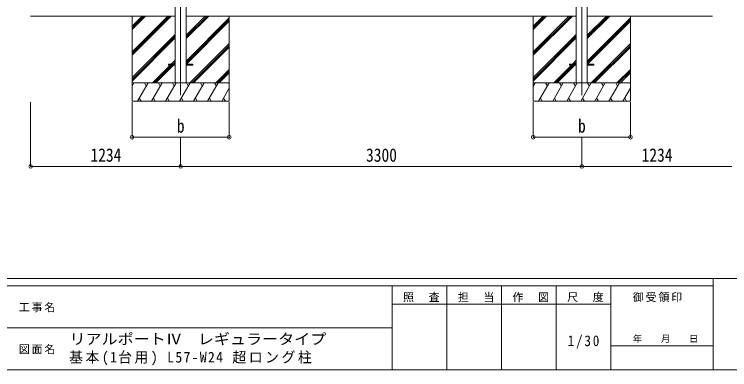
# Model space of a CAD drawing. Units: millimetres at full size, sheet at 1:30. Extents: x -8385 to 8479, y -5853 to 5787.
# Drawn here: x -360 to 5525, y -5853 to -2931 of the extents above; entities that cross this region are included whole.
import ezdxf
from ezdxf.enums import TextEntityAlignment as Align

# ---------------------------------------------------------------- set-up
doc = ezdxf.new("R2010")
doc.units = ezdxf.units.MM
doc.header["$LTSCALE"] = 30
doc.header["$PDMODE"] = 32
doc.header["$PDSIZE"] = 30
for name, color, linetype, lineweight in [('0-0_0', 7, 'Continuous', 9), ('0-1_本体', 4, 'Continuous', 9), ('0-2_部品', 7, 'Continuous', 9), ('0-8_PARTS2', 2, 'Continuous', 9), ('0-A_寸法', 6, 'Continuous', 9), ('F-0_240', 7, 'Continuous', 9)]:
    doc.layers.add(name, color=color, linetype=linetype, lineweight=lineweight)
doc.styles.add('ＭＳ ゴシック', font='')
doc.styles.get('ＭＳ ゴシック').set_extended_font_data('MS Gothic')

msp = doc.modelspace()

# ---------------------------------------------------------------- linework, layer by layer
at = {"layer": '0-0_0'}
for p, q in [((-225.87, -2945.47), (962.93, -2945.47)), ((608.13, -2945.47), (608.13, -3645.47)), ((608.13, -3239.65), (902.31, -2945.47)), ((608.13, -3253.79), (916.45, -2945.47)), ((608.13, -3267.93), (930.6, -2945.47)), ((608.13, -3055.8), (718.46, -2945.47)), ((608.13, -3041.66), (704.32, -2945.47)), ((608.13, -3027.52), (690.18, -2945.47)), ((1053.33, -3131.1), (1238.96, -2945.47)), ((1053.33, -3116.96), (1224.82, -2945.47)), ((1053.33, -3102.82), (1210.68, -2945.47)), ((1053.33, -2945.47), (4262.93, -2945.47)), ((1053.33, -3314.95), (1408.13, -2960.15)), ((1053.33, -3329.09), (1408.13, -2974.29)), ((1055.59, -3340.97), (1408.13, -2988.44)), ((1408.13, -2945.47), (1408.13, -3645.47)), ((3908.13, -2945.47), (3908.13, -3645.47)), ((3908.13, -3239.65), (4202.31, -2945.47)), ((3908.13, -3253.79), (4216.45, -2945.47)), ((3908.13, -3267.93), (4230.6, -2945.47)), ((3908.13, -3055.8), (4018.46, -2945.47)), ((3908.13, -3041.66), (4004.32, -2945.47)), ((3908.13, -3027.52), (3990.18, -2945.47)), ((4353.33, -2945.47), (5384.13, -2945.47)), ((4353.33, -3131.1), (4538.96, -2945.47)), ((4353.33, -3116.96), (4524.82, -2945.47)), ((4353.33, -3102.82), (4510.68, -2945.47)), ((4353.33, -3314.95), (4708.13, -2960.15)), ((4353.33, -3329.09), (4708.13, -2974.29)), ((4355.59, -3340.97), (4708.13, -2988.44)), ((4708.13, -2945.47), (4708.13, -3645.47)), ((608.13, -3451.78), (962.93, -3096.98)), ((608.13, -3465.92), (962.93, -3111.13)), ((3908.13, -3451.78), (4262.93, -3096.98)), ((3908.13, -3465.92), (4262.93, -3111.13)), ((608.13, -3480.07), (962.93, -3125.27)), ((1084.94, -3495.47), (1408.13, -3172.28)), ((3908.13, -3480.07), (4262.93, -3125.27)), ((4384.94, -3495.47), (4708.13, -3172.28)), ((1099.08, -3495.47), (1408.13, -3186.43)), ((1113.23, -3495.47), (1408.13, -3200.57)), ((4399.08, -3495.47), (4708.13, -3186.43)), ((4413.23, -3495.47), (4708.13, -3200.57)), ((776.57, -3495.47), (922.07, -3349.97)), ((790.72, -3495.47), (936.22, -3349.97)), ((804.86, -3495.47), (950.36, -3349.97)), ((931.07, -3340.97), (962.93, -3309.11)), ((945.22, -3340.97), (962.93, -3323.26)), ((959.36, -3340.97), (962.93, -3337.4)), ((4076.57, -3495.47), (4222.07, -3349.97)), ((4090.72, -3495.47), (4236.22, -3349.97)), ((4104.86, -3495.47), (4250.36, -3349.97)), ((4231.07, -3340.97), (4262.93, -3309.11)), ((4245.22, -3340.97), (4262.93, -3323.26)), ((4259.36, -3340.97), (4262.93, -3337.4)), ((1297.07, -3495.47), (1408.13, -3384.41)), ((1311.22, -3495.47), (1408.13, -3398.56)), ((1325.36, -3495.47), (1408.13, -3412.7)), ((4597.07, -3495.47), (4708.13, -3384.41)), ((4611.22, -3495.47), (4708.13, -3398.56)), ((4625.36, -3495.47), (4708.13, -3412.7)), ((1408.13, -3495.47), (608.13, -3495.47)), ((608.13, -3522.98), (624.01, -3495.47)), ((652.88, -3645.47), (739.48, -3495.47)), ((724.48, -3521.45), (709.48, -3495.47)), ((768.35, -3645.47), (854.95, -3495.47)), ((839.95, -3521.45), (824.95, -3495.47)), ((883.82, -3645.47), (970.42, -3495.47)), ((955.42, -3521.45), (940.42, -3495.47)), ((999.29, -3645.47), (1085.89, -3495.47)), ((1070.89, -3521.45), (1055.89, -3495.47)), ((1114.76, -3645.47), (1201.36, -3495.47)), ((1186.36, -3521.45), (1171.36, -3495.47)), ((1230.23, -3645.47), (1316.83, -3495.47)), ((1286.83, -3495.47), (1301.83, -3521.45)), ((1402.3, -3495.47), (1408.13, -3505.57)), ((4708.13, -3495.47), (3908.13, -3495.47)), ((3908.13, -3522.98), (3924.01, -3495.47)), ((3952.88, -3645.47), (4039.48, -3495.47)), ((4024.48, -3521.45), (4009.48, -3495.47)), ((4068.35, -3645.47), (4154.95, -3495.47)), ((4139.95, -3521.45), (4124.95, -3495.47)), ((4183.82, -3645.47), (4270.42, -3495.47)), ((4255.42, -3521.45), (4240.42, -3495.47)), ((4299.29, -3645.47), (4385.89, -3495.47)), ((4370.89, -3521.45), (4355.89, -3495.47)), ((4414.76, -3645.47), (4501.36, -3495.47)), ((4486.36, -3521.45), (4471.36, -3495.47)), ((4530.23, -3645.47), (4616.83, -3495.47)), ((4586.83, -3495.47), (4601.83, -3521.45)), ((4702.3, -3495.47), (4708.13, -3505.57)), ((1345.7, -3645.47), (1408.13, -3537.33)), ((4645.7, -3645.47), (4708.13, -3537.33)), ((608.13, -3645.47), (1408.13, -3645.47)), ((667.88, -3619.49), (682.87, -3645.47)), ((783.35, -3619.49), (798.35, -3645.47)), ((898.82, -3619.49), (913.82, -3645.47)), ((1014.29, -3619.49), (1029.29, -3645.47)), ((1129.76, -3619.49), (1144.76, -3645.47)), ((1245.23, -3619.49), (1260.23, -3645.47)), ((1360.7, -3619.49), (1375.7, -3645.47)), ((3908.13, -3645.47), (4708.13, -3645.47)), ((3967.88, -3619.49), (3982.87, -3645.47)), ((4083.35, -3619.49), (4098.35, -3645.47)), ((4198.82, -3619.49), (4213.82, -3645.47)), ((4314.29, -3619.49), (4329.29, -3645.47)), ((4429.76, -3619.49), (4444.76, -3645.47)), ((4545.23, -3619.49), (4560.23, -3645.47)), ((4660.7, -3619.49), (4675.7, -3645.47))]:
    msp.add_line(p, q, dxfattribs=at)
at = {"layer": '0-1_本体'}
for p, q in [((962.93, -15.47), (962.93, -3495.47)), ((1053.33, -15.47), (1053.33, -3495.47)), ((4262.93, -15.47), (4262.93, -3495.47)), ((4353.33, -15.47), (4353.33, -3495.47))]:
    msp.add_line(p, q, dxfattribs=at)
at = {"layer": '0-2_部品', "color": 4}
for p, q in [((908.13, -3340.97), (908.13, -3349.97)), ((962.93, -3340.97), (908.13, -3340.97)), ((962.93, -3349.97), (908.13, -3349.97)), ((1107.73, -3340.97), (1052.93, -3340.97)), ((4208.13, -3340.97), (4208.13, -3349.97)), ((4262.93, -3340.97), (4208.13, -3340.97)), ((4262.93, -3349.97), (4208.13, -3349.97)), ((4407.73, -3340.97), (4352.93, -3340.97))]:
    msp.add_line(p, q, dxfattribs=at)
for points in [[(1107.73, -3340.97), (1107.73, -3349.97), (1052.93, -3349.97)], [(4407.73, -3340.97), (4407.73, -3349.97), (4352.93, -3349.97)]]:
    msp.add_lwpolyline(points, dxfattribs=at)
at = {"layer": '0-8_PARTS2'}
for p, q in [((1008.13, -45.47), (1008.13, -3595.47)), ((4308.13, -45.47), (4308.13, -3595.47))]:
    msp.add_line(p, q, dxfattribs=at)
at = {"layer": '0-A_寸法'}
for p, q in [((-225.87, -4181.84), (-225.87, -3652.89)), ((608.13, -3941.86), (608.13, -3652.89)), ((1408.13, -3941.86), (1408.13, -3652.89)), ((3908.13, -3941.86), (3908.13, -3652.89)), ((4708.13, -3941.86), (4708.13, -3652.89)), ((608.13, -3941.86), (1408.13, -3941.86)), ((1008.13, -4181.84), (1008.13, -3941.86)), ((3908.13, -3941.86), (4708.13, -3941.86)), ((4308.13, -4181.84), (4308.13, -3941.86)), ((-225.87, -4181.84), (1008.13, -4181.84)), ((1008.13, -4181.84), (4308.13, -4181.84)), ((4308.13, -4181.84), (5542.13, -4181.84))]:
    msp.add_line(p, q, dxfattribs=at)
for p in [(608.13, -3941.86), (1408.13, -3941.86), (3908.13, -3941.86), (4708.13, -3941.86), (-225.87, -4181.84), (1008.13, -4181.84), (4308.13, -4181.84)]:
    msp.add_point(p, dxfattribs=at)
at = {"layer": 'F-0_240', "color": 5}
for p, q in [((-8385.45, -5102.66), (8054.55, -5102.66)), ((5387.79, -5102.66), (5387.79, -5852.66)), ((-8385.45, -5162.66), (5387.79, -5162.66)), ((2747.79, -5162.66), (2747.79, -5852.66)), ((3197.79, -5162.66), (3197.79, -5852.66)), ((3647.79, -5162.66), (3647.79, -5852.66)), ((4097.79, -5162.66), (4097.79, -5852.66)), ((4547.79, -5162.66), (4547.79, -5852.66)), ((2747.79, -5312.66), (4547.79, -5312.66)), ((-3402.21, -5507.66), (2747.79, -5507.66)), ((4547.79, -5657.66), (5387.79, -5657.66)), ((-8385.45, -5852.66), (8054.55, -5852.66))]:
    msp.add_line(p, q, dxfattribs=at)

# ---------------------------------------------------------------- texts
at = {"layer": '0-A_寸法', "color": 7, "style": 'ＭＳ ゴシック', "width": 0.85}
for s, p in [('b', (976.88, -3936.86)), ('b', (4276.88, -3936.86)), ('1234', (266.13, -4175.84)), ('3300', (2533.13, -4175.84)), ('1234', (4800.13, -4175.84))]:
    msp.add_text(s, height=110, dxfattribs=at).set_placement(p, align=Align.BOTTOM_LEFT)
at = {"layer": 'F-0_240', "style": 'ＭＳ ゴシック', "width": 1.1}
msp.add_text('リアルポートⅣ\u3000レギュラータイプ', height=87.98, dxfattribs=at).set_placement((93.72, -5671.05), align=Align.BOTTOM_LEFT)
at = {"layer": 'F-0_240', "style": 'ＭＳ ゴシック'}
msp.add_text('年\u3000\u3000月\u3000\u3000日', height=54.99, dxfattribs=at).set_placement((4727.79, -5642.66), align=Align.BOTTOM_LEFT)
at = {"layer": 'F-0_240', "attachment_point": 7, "style": 'ＭＳ ゴシック'}
for s, insert, char_height in [('\\T1.17;照\u3000査', (2837.79, -5297.66), 65.98), ('\\T1.17;担\u3000当', (3287.79, -5297.66), 65.98), ('\\T1.17;作\u3000図', (3737.79, -5297.66), 65.98), ('\\T1.17;尺\u3000度', (4187.79, -5297.66), 65.98), ('\\T1.17;御受領印', (4727.79, -5297.66), 65.98), ('\\T1.17;工事名', (-323.11, -5380.16), 65.98), ('\\T1.28;\\W0.9;1/30', (4191.54, -5680.16), 87.98), ('\\T1.17;図面名', (-323.11, -5725.16), 65.98), ('\\T1.18;\\W0.95;基本(1台用)\\~L57-W24\\~超ロング柱', (90.66, -5817.05), 87.98)]:
    msp.add_mtext(s, dxfattribs=dict(at, insert=insert, char_height=char_height))

doc.saveas('drawing.dxf')
